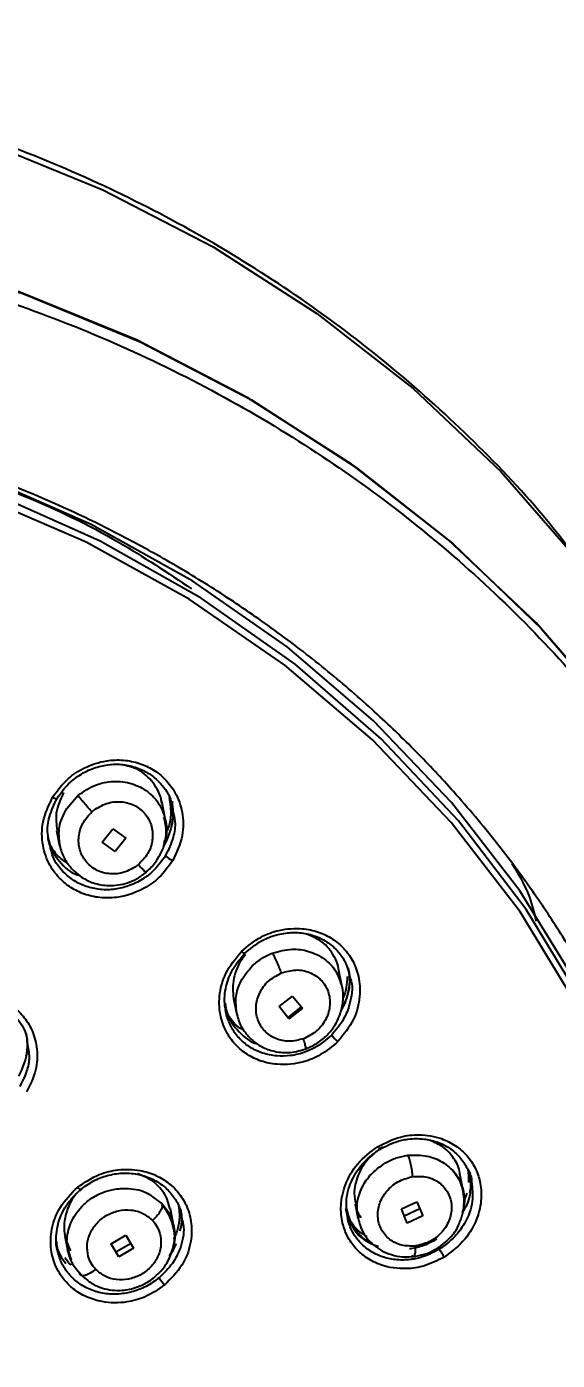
# Model space of a CAD drawing. Header units: millimetres. Extents: x 6110 to 6704, y -2661 to -1821.
# Drawn here: x 6325.82 to 6329.73, y -2176.35 to -2166.53 of the extents above; entities that cross this region are included whole.
import ezdxf

# ---------------------------------------------------------------- set-up
doc = ezdxf.new("R2010")
doc.units = ezdxf.units.MM
doc.header["$LTSCALE"] = 0.1
doc.layers.get('0').update_dxf_attribs({"lineweight": 15})
doc.layers.add('DIM', color=3, linetype='Continuous', lineweight=9)
doc.styles.get("Standard").update_dxf_attribs({"font": 'arial.ttf'})
doc.dimstyles.new('ISO-25', dxfattribs={"dimtxt": 2.5, "dimasz": 2.5, "dimexe": 1.25, "dimexo": 0.625, "dimtad": 1, "dimlfac": 5, "dimtxsty": 'Standard', "dimcen": 2.5, "dimadec": 0, "dimazin": 0, "dimtfac": 1, "dimtmove": 0, "dimatfit": 3, "dimfxl": 0, "dimarcsym": 0})

# ---------------------------------------------------------------- blocks, each defined once
blk = doc.blocks.new('*D49')
at = {"layer": 'Defpoints', "color": 0}
for p in [(6307.9519, -2080.7498), (6411.4918, -2580.4433), (6420.3266, -2580.4433)]:
    blk.add_point(p, dxfattribs=at)
at = {"layer": 'DIM', "color": 0, "lineweight": -2}
for p, q in [((6308.5769, -2080.7498), (6421.5766, -2080.7498)), ((6420.3266, -2084.7498), (6420.3266, -2576.4433)), ((6412.1168, -2580.4433), (6421.5766, -2580.4433))]:
    blk.add_line(p, q, dxfattribs=at)
at = {"layer": 'DIM', "color": 0}
for points in [[(6419.6599, -2084.7498), (6420.9932, -2084.7498), (6420.3266, -2080.7498)], [(6419.6599, -2576.4433), (6420.9932, -2576.4433), (6420.3266, -2580.4433)]]:
    blk.add_solid(points, dxfattribs=at)
at = {"layer": 'DIM', "color": 0, "insert": (6417.0795, -2330.5966), "char_height": 4, "attachment_point": 5, "rotation": 90}
blk.add_mtext('(2280)', dxfattribs=at)

msp = doc.modelspace()

# ---------------------------------------------------------------- linework, layer by layer
at = {"linetype": 'Continuous', "lineweight": 25}
for p, q in [((6326.1195, -2172.2843), (6326.2034, -2172.1876)), ((6326.846, -2172.3716), (6326.8189, -2172.2331)), ((6326.0455, -2172.4467), (6326.0676, -2172.5599)), ((6326.3803, -2172.5315), (6326.4578, -2172.4331)), ((6326.4578, -2172.4331), (6326.5536, -2172.5021)), ((6326.4762, -2172.6002), (6326.3804, -2172.5313)), ((6326.5536, -2172.5021), (6326.476, -2172.6004)), ((6326.8344, -2172.5652), (6326.8586, -2172.5114)), ((6328.1468, -2173.6004), (6328.1203, -2173.4647)), ((6327.6826, -2173.7423), (6327.7822, -2173.6647)), ((6327.7822, -2173.6647), (6327.8541, -2173.7546)), ((6327.3479, -2173.6833), (6327.369, -2173.791)), ((6327.7547, -2173.832), (6327.6828, -2173.7422)), ((6327.8462, -2173.7447), (6327.7468, -2173.8221)), ((6327.8541, -2173.7546), (6327.7545, -2173.8321)), ((6328.6656, -2174.9933), (6328.6589, -2174.9944)), ((6329.0398, -2175.1075), (6329.0136, -2174.9735)), ((6326.8563, -2175.1515), (6326.8427, -2175.1262)), ((6329.0634, -2175.1164), (6329.0428, -2175.1743)), ((6326.7611, -2175.1502), (6326.8229, -2175.1948)), ((6326.8229, -2175.1948), (6326.8678, -2175.2544)), ((6326.8801, -2175.233), (6326.8563, -2175.1515)), ((6326.9079, -2175.3598), (6326.8827, -2175.2307)), ((6328.2416, -2175.1941), (6328.2622, -2175.2998)), ((6328.5827, -2175.2307), (6328.6974, -2175.1787)), ((6328.6261, -2175.3352), (6328.5829, -2175.2306)), ((6328.6037, -2175.281), (6328.7182, -2175.2291)), ((6328.6974, -2175.1787), (6328.7406, -2175.2833)), ((6328.7406, -2175.2833), (6328.6259, -2175.3353)), ((6326.1068, -2175.4319), (6326.1281, -2175.5409)), ((6326.4457, -2175.4873), (6326.5544, -2175.4244)), ((6326.5538, -2175.4238), (6326.6114, -2175.5211)), ((6326.1268, -2175.5335), (6326.1527, -2175.6075)), ((6326.5029, -2175.5839), (6326.4453, -2175.4867)), ((6326.4813, -2175.5475), (6326.5899, -2175.4847)), ((6326.6115, -2175.521), (6326.5029, -2175.5839)), ((6326.1881, -2175.6753), (6326.168, -2175.6452)), ((6326.2129, -2175.7048), (6326.1881, -2175.6753)), ((6326.2109, -2175.6969), (6326.2307, -2175.7219))]:
    msp.add_line(p, q, dxfattribs=at)
at = {"linetype": 'Continuous', "lineweight": 25, "flags": 128}
for points in [[(6317.2173, -2167.7329), (6318.1011, -2167.3836), (6319.0134, -2167.1087), (6319.9466, -2166.9107), (6320.8925, -2166.7911), (6321.8432, -2166.7511), (6322.7904, -2166.7909), (6323.7263, -2166.9102), (6324.6426, -2167.1081), (6325.5317, -2167.3827), (6326.386, -2167.7318), (6327.1981, -2168.1524), (6327.9612, -2168.641), (6328.6686, -2169.1932), (6329.3145, -2169.8045), (6329.8932, -2170.4695)], [(6317.386, -2168.8536), (6318.2792, -2168.4973), (6319.2018, -2168.2169), (6320.1457, -2168.0148), (6321.1028, -2167.8926), (6322.0649, -2167.8515), (6323.0235, -2167.8918), (6323.9705, -2168.0132), (6324.8975, -2168.2146), (6325.7965, -2168.4942), (6326.6599, -2168.8497), (6327.48, -2169.278), (6328.2499, -2169.7753), (6328.9627, -2170.3374), (6329.6125, -2170.9594), (6330.1934, -2171.6359)], [(6331.8528, -2175.2653), (6331.7167, -2174.68), (6331.4483, -2173.8566), (6331.0964, -2173.0621), (6330.6642, -2172.3034), (6330.1552, -2171.5869), (6329.5738, -2170.9188), (6328.925, -2170.3048), (6328.2143, -2169.75), (6327.4477, -2169.2593), (6326.6319, -2168.8367), (6325.7737, -2168.486), (6324.8806, -2168.2101), (6323.96, -2168.0114), (6323.0199, -2167.8915), (6322.0683, -2167.8515)], [(6330.6767, -2175.83), (6330.5322, -2175.2257), (6330.2696, -2174.461), (6329.9248, -2173.7263), (6329.5011, -2173.0287), (6329.0025, -2172.3749), (6328.434, -2171.7712), (6327.801, -2171.2234), (6327.1095, -2170.7368), (6326.3662, -2170.3161), (6325.5783, -2169.9653), (6324.7534, -2169.6878), (6323.8994, -2169.4862), (6323.0245, -2169.3626), (6322.1372, -2169.3181)], [(6329.8862, -2173.7505), (6329.4556, -2173.046), (6328.9482, -2172.3867), (6328.3692, -2171.7792), (6327.7243, -2171.2296), (6327.0199, -2170.7432), (6326.263, -2170.3249), (6325.4611, -2169.979), (6324.6222, -2169.7087), (6323.7546, -2169.5168), (6322.867, -2169.4053), (6321.9682, -2169.3751), (6321.067, -2169.4267), (6320.1725, -2169.5595), (6319.2936, -2169.7722), (6318.4389, -2170.0626), (6317.6171, -2170.4279)], [(6330.6576, -2175.7323), (6330.4996, -2175.081), (6330.2319, -2174.318), (6329.8821, -2173.5854), (6329.4537, -2172.8902), (6328.9508, -2172.2393), (6328.3782, -2171.6389), (6327.7414, -2171.0947), (6327.0465, -2170.612), (6326.3003, -2170.1954), (6325.5099, -2169.849), (6324.683, -2169.576), (6324.0441, -2169.4213)], [(6326.015, -2172.2021), (6326.023, -2172.2062), (6326.0303, -2172.2096), (6326.0367, -2172.2122), (6326.042, -2172.2138), (6326.0459, -2172.2145), (6326.0482, -2172.2141), (6326.049, -2172.2127), (6326.0481, -2172.2104)], [(6327.4051, -2173.3365), (6327.4115, -2173.3424), (6327.4172, -2173.3474), (6327.422, -2173.3515), (6327.4258, -2173.3544), (6327.4284, -2173.356), (6327.4297, -2173.3563), (6327.4297, -2173.3552), (6327.4283, -2173.3528)], [(6328.4109, -2174.771), (6328.4152, -2174.7782), (6328.4188, -2174.7845), (6328.4217, -2174.7896), (6328.4238, -2174.7934), (6328.4249, -2174.7957), (6328.425, -2174.7963), (6328.4242, -2174.7954), (6328.4224, -2174.7928)], [(6326.2002, -2175.0713), (6326.2059, -2175.0777), (6326.2111, -2175.0831), (6326.2155, -2175.0875), (6326.2189, -2175.0905), (6326.2213, -2175.0922), (6326.2226, -2175.0924), (6326.2226, -2175.0911), (6326.2214, -2175.0884)], [(6326.332, -2175.6755), (6326.3118, -2175.6914), (6326.2915, -2175.7046), (6326.272, -2175.7144), (6326.2541, -2175.7205), (6326.2387, -2175.7226), (6326.2263, -2175.7206), (6326.2176, -2175.7146), (6326.2129, -2175.7048)]]:
    msp.add_lwpolyline(points, dxfattribs=at)
at = {"linetype": 'Continuous', "lineweight": 25}
for centre, radius, start, end in [((6326.9754, -2172.5077), 0.1776, 223.82806, 244.68739), ((6328.3929, -2173.6948), 0.4128, 218.43667, 227.65844), ((6327.6891, -2176.2936), 1.4004, 30.35537, 33.12465), ((6327.1163, -2175.5387), 0.3741, 212.19815, 222.46315)]:
    msp.add_arc(centre, radius, start, end, dxfattribs=at)
for points, knots in [([(6329.9967, -2170.6065), (6329.876, -2170.4461), (6329.5974, -2170.0756), (6329.0896, -2169.5461), (6328.4955, -2169.011), (6327.852, -2168.5263), (6327.1668, -2168.0935), (6326.4445, -2167.7159), (6325.691, -2167.3959), (6324.9129, -2167.1354), (6324.1182, -2166.9358), (6323.3179, -2166.7979), (6322.5318, -2166.7211), (6321.8068, -2166.7009), (6321.1759, -2166.7218), (6320.5884, -2166.7712), (6320.0912, -2166.8371), (6319.768, -2166.897), (6319.6511, -2166.9187)], [0, 0, 0, 0, 0.054467, 0.125734, 0.196971, 0.268154, 0.339251, 0.410223, 0.481005, 0.551495, 0.621512, 0.690697, 0.758228, 0.821669, 0.873892, 0.917323, 0.970111, 1, 1, 1, 1]), ([(6322.0888, -2167.9566), (6322.5399, -2167.9721), (6323.4501, -2168.0035), (6324.8965, -2168.2792), (6326.4055, -2168.7808), (6327.8861, -2169.5637), (6329.2039, -2170.5755), (6330.2972, -2171.7696), (6331.1552, -2173.1344), (6331.738, -2174.606), (6332.0396, -2176.1695), (6332.046, -2177.7528), (6331.7572, -2179.3387), (6331.1866, -2180.8551), (6330.3399, -2182.2852), (6329.2566, -2183.5636), (6327.9474, -2184.6755), (6326.4733, -2185.5721), (6324.8497, -2186.2386), (6323.1116, -2186.6783), (6321.9071, -2186.7351), (6321.293, -2186.764)], [0, 0, 0, 0, 0.041773, 0.084286, 0.13721, 0.19167, 0.244595, 0.299054, 0.351979, 0.406439, 0.459364, 0.513823, 0.566748, 0.621208, 0.674132, 0.728592, 0.781517, 0.835976, 0.888901, 0.94336, 1, 1, 1, 1]), ([(6323.5104, -2169.3665), (6324.0305, -2169.4703), (6325.0707, -2169.6779), (6326.2598, -2170.1468), (6326.8618, -2170.5494), (6327.0388, -2170.6679)], [0, 0, 0, 0, 0.41378, 0.827561, 1, 1, 1, 1]), ([(6330.8506, -2176.1218), (6330.8498, -2176.1169), (6330.8437, -2176.0772), (6330.8221, -2175.9435), (6330.7898, -2175.772), (6330.7495, -2175.5871), (6330.7149, -2175.441), (6330.6725, -2175.2779), (6330.6213, -2175.0981), (6330.5599, -2174.9022), (6330.4944, -2174.712), (6330.4048, -2174.4732), (6330.2656, -2174.139), (6330.0517, -2173.7011), (6329.8013, -2173.2694), (6329.5436, -2172.8813), (6329.2772, -2172.5233), (6328.9903, -2172.1814), (6328.6894, -2171.8606), (6328.3821, -2171.5645), (6328.0419, -2171.27), (6327.6789, -2170.989), (6327.3057, -2170.7307), (6326.9327, -2170.4996), (6326.4823, -2170.2499), (6325.9905, -2170.0154), (6325.502, -2169.8206), (6325.0322, -2169.6596), (6324.5794, -2169.527), (6324.2357, -2169.4536), (6324.0887, -2169.4223)], [0, 0, 0, 0, 0.001503, 0.012329, 0.041497, 0.054963, 0.070301, 0.087509, 0.106589, 0.127541, 0.150364, 0.168126, 0.205515, 0.260848, 0.316464, 0.35682, 0.401597, 0.450794, 0.490525, 0.532749, 0.577464, 0.623427, 0.667559, 0.710077, 0.75098, 0.816516, 0.866567, 0.901127, 0.957715, 1, 1, 1, 1]), ([(6326.015, -2172.2021), (6326.0506, -2172.1538), (6326.1145, -2172.067), (6326.2559, -2171.9756), (6326.3973, -2171.9298), (6326.5371, -2171.9242), (6326.6542, -2171.948), (6326.7588, -2171.9961), (6326.8505, -2172.0692), (6326.9284, -2172.1735), (6326.9778, -2172.3157), (6326.9814, -2172.4928), (6326.9278, -2172.6076), (6326.8994, -2172.6683)], [0, 0, 0, 0, 0.108631, 0.194826, 0.299315, 0.374762, 0.450157, 0.520778, 0.591354, 0.673529, 0.769049, 0.877865, 1, 1, 1, 1]), ([(6326.0481, -2172.2104), (6326.0784, -2172.168), (6326.1176, -2172.113), (6326.1767, -2172.0651), (6326.2281, -2172.0283), (6326.3022, -2171.9897), (6326.4104, -2171.9604), (6326.519, -2171.9558), (6326.6249, -2171.9766), (6326.7195, -2172.02), (6326.8122, -2172.0949), (6326.884, -2172.1904), (6326.8958, -2172.2726), (6326.9, -2172.3022)], [0, 0, 0, 0, 0.1358875, 0.1762091, 0.197947, 0.3011722, 0.3922674, 0.4914423, 0.5879344, 0.6818941, 0.7734845, 0.9183103, 1, 1, 1, 1]), ([(6326.819, -2172.2424), (6326.8176, -2172.2332), (6326.8125, -2172.1982), (6326.7878, -2172.1422), (6326.7458, -2172.0787), (6326.691, -2172.0274), (6326.6141, -2171.9782), (6326.5477, -2171.9675), (6326.5064, -2171.9608)], [0, 0, 0, 0, 0.061026, 0.233142, 0.402102, 0.568138, 0.731498, 1, 1, 1, 1]), ([(6326.2034, -2172.1876), (6326.2465, -2172.1581), (6326.325, -2172.1044), (6326.4672, -2172.0782), (6326.6015, -2172.0947), (6326.7214, -2172.1568), (6326.8108, -2172.2554), (6326.852, -2172.375), (6326.8597, -2172.4755), (6326.8385, -2172.5249), (6326.8333, -2172.5369)], [0, 0, 0, 0, 0.153748, 0.280042, 0.421655, 0.557669, 0.693171, 0.835444, 0.959723, 1, 1, 1, 1]), ([(6326.8994, -2172.6683), (6326.8685, -2172.7113), (6326.8112, -2172.791), (6326.6746, -2172.8882), (6326.5266, -2172.9403), (6326.3789, -2172.946), (6326.2628, -2172.9233), (6326.1607, -2172.8769), (6326.0673, -2172.8049), (6325.9867, -2172.6997), (6325.9359, -2172.5538), (6325.9334, -2172.3759), (6325.9869, -2172.2619), (6326.015, -2172.2021)], [0, 0, 0, 0, 0.0959958, 0.1779129, 0.2988942, 0.3746658, 0.4477291, 0.5180754, 0.5856965, 0.6724169, 0.7703981, 0.8795889, 1, 1, 1, 1]), ([(6326.0967, -2172.1676), (6326.0729, -2172.2177), (6326.0299, -2172.3083), (6326.0437, -2172.4036), (6326.0498, -2172.4463)], [0, 0, 0, 0, 0.552242, 1, 1, 1, 1]), ([(6326.305, -2172.3092), (6326.2953, -2172.2985), (6326.2747, -2172.276), (6326.2486, -2172.2455), (6326.2302, -2172.2232), (6326.2144, -2172.2033), (6326.2077, -2172.1938), (6326.2034, -2172.1876)], [0, 0, 0, 0, 0.232894, 0.488996, 0.621166, 0.75219, 1, 1, 1, 1]), ([(6326.8744, -2172.2035), (6326.8809, -2172.2476), (6326.8921, -2172.3237), (6326.8748, -2172.4123), (6326.8558, -2172.4514), (6326.8513, -2172.4606)], [0, 0, 0, 0, 0.514519, 0.886429, 1, 1, 1, 1]), ([(6325.995, -2172.5388), (6325.9886, -2172.5163), (6325.9709, -2172.4541), (6325.9878, -2172.3374), (6326.0271, -2172.2547), (6326.0481, -2172.2104)], [0, 0, 0, 0, 0.210044, 0.577501, 1, 1, 1, 1]), ([(6326.0649, -2172.5219), (6326.0628, -2172.4871), (6326.0578, -2172.4049), (6326.0969, -2172.3284), (6326.1195, -2172.2843)], [0, 0, 0, 0, 0.423611, 1, 1, 1, 1]), ([(6326.305, -2172.3092), (6326.309, -2172.3058), (6326.3168, -2172.2991), (6326.3252, -2172.2929), (6326.3294, -2172.2898)], [0, 0, 0, 0, 0.500199, 1, 1, 1, 1]), ([(6326.3294, -2172.2898), (6326.3607, -2172.2721), (6326.4229, -2172.2368), (6326.5302, -2172.2301), (6326.6285, -2172.2601), (6326.7056, -2172.3251), (6326.7505, -2172.4154), (6326.7558, -2172.5178), (6326.7227, -2172.6199), (6326.6725, -2172.6714), (6326.6474, -2172.6972)], [0, 0, 0, 0, 0.126117, 0.250838, 0.374368, 0.497567, 0.621469, 0.746731, 0.873258, 1, 1, 1, 1]), ([(6326.8946, -2172.2311), (6326.8998, -2172.2855), (6326.9101, -2172.3955), (6326.862, -2172.5016), (6326.8377, -2172.5552)], [0, 0, 0, 0, 0.49497, 1, 1, 1, 1]), ([(6326.9, -2172.3022), (6326.907, -2172.3283), (6326.9237, -2172.3911), (6326.9062, -2172.5072), (6326.8683, -2172.5867), (6326.8472, -2172.6307)], [0, 0, 0, 0, 0.241313, 0.579506, 1, 1, 1, 1]), ([(6326.893, -2172.4053), (6326.895, -2172.3973), (6326.9049, -2172.357), (6326.906, -2172.2972), (6326.896, -2172.2485), (6326.8925, -2172.2315)], [0, 0, 0, 0, 0.140249, 0.698951, 1, 1, 1, 1]), ([(6326.6227, -2172.7156), (6326.5919, -2172.7321), (6326.5307, -2172.7648), (6326.4262, -2172.7699), (6326.3303, -2172.74), (6326.2545, -2172.6763), (6326.21, -2172.5886), (6326.2029, -2172.4891), (6326.2325, -2172.3881), (6326.2807, -2172.3357), (6326.305, -2172.3092)], [0, 0, 0, 0, 0.12521, 0.248745, 0.372534, 0.496594, 0.620179, 0.744042, 0.870525, 1, 1, 1, 1]), ([(6326.7943, -2172.6431), (6326.8, -2172.6345), (6326.8217, -2172.6024), (6326.8413, -2172.5396), (6326.858, -2172.4479), (6326.8435, -2172.3848), (6326.835, -2172.3477)], [0, 0, 0, 0, 0.099663, 0.373604, 0.632084, 1, 1, 1, 1]), ([(6325.9797, -2172.4801), (6325.98, -2172.4888), (6325.9822, -2172.5539), (6326.0499, -2172.6592), (6326.1361, -2172.7549), (6326.2035, -2172.7745), (6326.2157, -2172.7781)], [0, 0, 0, 0, 0.063996, 0.480805, 0.90631, 1, 1, 1, 1]), ([(6326.0598, -2172.4951), (6326.0639, -2172.5288), (6326.0717, -2172.5936), (6326.1147, -2172.6777), (6326.169, -2172.7436), (6326.2345, -2172.7968), (6326.3204, -2172.8385), (6326.4356, -2172.8588), (6326.5478, -2172.8414), (6326.6415, -2172.8011), (6326.685, -2172.7677), (6326.7077, -2172.7504)], [0, 0, 0, 0, 0.115079, 0.221646, 0.319237, 0.410515, 0.520252, 0.654514, 0.813121, 0.902762, 1, 1, 1, 1]), ([(6326.8472, -2172.6307), (6326.8166, -2172.6736), (6326.7769, -2172.7292), (6326.7169, -2172.7774), (6326.6656, -2172.8138), (6326.5923, -2172.8517), (6326.4857, -2172.8805), (6326.3789, -2172.8854), (6326.2747, -2172.8657), (6326.1813, -2172.8243), (6326.0885, -2172.752), (6326.0141, -2172.6561), (6326.0003, -2172.5715), (6325.995, -2172.5388)], [0, 0, 0, 0, 0.137302, 0.178133, 0.200244, 0.301801, 0.39172, 0.489165, 0.583952, 0.676223, 0.766132, 0.909716, 1, 1, 1, 1]), ([(6326.1286, -2172.6899), (6326.0994, -2172.6705), (6326.0447, -2172.6341), (6326.0127, -2172.5777), (6325.9978, -2172.5515)], [0, 0, 0, 0, 0.5343633, 1, 1, 1, 1]), ([(6326.6958, -2172.7593), (6326.7198, -2172.7384), (6326.7588, -2172.7045), (6326.7844, -2172.6602), (6326.7943, -2172.6431)], [0, 0, 0, 0, 0.61522, 1, 1, 1, 1]), ([(6329.5765, -2173.1142), (6329.5601, -2173.0457), (6329.5246, -2172.8963), (6329.4425, -2172.7643), (6329.3982, -2172.6929)], [0, 0, 0, 0, 0.459383, 1, 1, 1, 1]), ([(6326.6474, -2172.6972), (6326.6434, -2172.7004), (6326.6354, -2172.7069), (6326.6269, -2172.7127), (6326.6227, -2172.7156)], [0, 0, 0, 0, 0.501251, 1, 1, 1, 1]), ([(6326.6993, -2172.7466), (6326.7016, -2172.7507), (6326.7051, -2172.7569), (6326.7013, -2172.7549), (6326.6952, -2172.7495), (6326.6859, -2172.7401), (6326.6709, -2172.7241), (6326.6566, -2172.7078), (6326.6474, -2172.6972)], [0, 0, 0, 0, 0.24417, 0.374721, 0.507135, 0.638499, 0.766036, 1, 1, 1, 1]), ([(6327.4051, -2173.3365), (6327.4517, -2173.2977), (6327.5351, -2173.2282), (6327.693, -2173.1727), (6327.8393, -2173.1613), (6327.9725, -2173.1895), (6328.0766, -2173.2403), (6328.1619, -2173.3116), (6328.2289, -2173.4045), (6328.2745, -2173.5246), (6328.2831, -2173.6748), (6328.2391, -2173.8483), (6328.1578, -2173.9475), (6328.1149, -2174)], [0, 0, 0, 0, 0.1086335, 0.1948311, 0.2993225, 0.3759343, 0.4501422, 0.5207652, 0.5913431, 0.6735203, 0.7690425, 0.8778622, 1, 1, 1, 1]), ([(6327.4283, -2173.3528), (6327.4681, -2173.3187), (6327.5197, -2173.2743), (6327.5881, -2173.2417), (6327.6462, -2173.2179), (6327.7263, -2173.1978), (6327.8361, -2173.1949), (6327.9396, -2173.2161), (6328.0341, -2173.2614), (6328.1107, -2173.3262), (6328.1766, -2173.4127), (6328.1942, -2173.4863), (6328.2042, -2173.5278)], [0, 0, 0, 0, 0.152382, 0.197598, 0.221974, 0.337729, 0.439881, 0.551094, 0.659298, 0.764663, 0.867371, 1, 1, 1, 1]), ([(6328.1206, -2173.4689), (6328.1204, -2173.467), (6328.1178, -2173.4398), (6328.0981, -2173.3913), (6328.0617, -2173.328), (6327.997, -2173.2575), (6327.931, -2173.2288), (6327.8877, -2173.21)], [0, 0, 0, 0, 0.015763, 0.220667, 0.422033, 0.62016, 1, 1, 1, 1]), ([(6328.1149, -2174), (6328.0742, -2174.0346), (6327.9988, -2174.0987), (6327.844, -2174.1611), (6327.6904, -2174.1769), (6327.5496, -2174.1475), (6327.4461, -2174.098), (6327.3622, -2174.0286), (6327.2933, -2173.9364), (6327.2454, -2173.8147), (6327.2365, -2173.6605), (6327.2817, -2173.4866), (6327.3627, -2173.3881), (6327.4051, -2173.3365)], [0, 0, 0, 0, 0.095996, 0.177913, 0.298894, 0.374666, 0.447729, 0.518075, 0.585697, 0.672417, 0.770398, 0.879589, 1, 1, 1, 1]), ([(6327.3016, -2173.825), (6327.2944, -2173.7962), (6327.2755, -2173.7211), (6327.2864, -2173.5966), (6327.3362, -2173.4617), (6327.397, -2173.3898), (6327.4283, -2173.3528)], [0, 0, 0, 0, 0.179889, 0.468751, 0.72656, 1, 1, 1, 1]), ([(6327.4344, -2173.3616), (6327.4253, -2173.3724), (6327.4, -2173.402), (6327.3595, -2173.4837), (6327.3347, -2173.5847), (6327.3448, -2173.6587), (6327.3481, -2173.6832)], [0, 0, 0, 0, 0.119615, 0.329137, 0.778064, 1, 1, 1, 1]), ([(6327.4874, -2173.4409), (6327.5095, -2173.4218), (6327.5538, -2173.3838), (6327.6075, -2173.3601), (6327.6344, -2173.3483)], [0, 0, 0, 0, 0.4999962, 1, 1, 1, 1]), ([(6327.6344, -2173.3483), (6327.6821, -2173.3353), (6327.7708, -2173.3112), (6327.9058, -2173.3307), (6328.0188, -2173.3868), (6328.1045, -2173.4739), (6328.1287, -2173.5467), (6328.1399, -2173.5805)], [0, 0, 0, 0, 0.223673, 0.415473, 0.623051, 0.824704, 1, 1, 1, 1]), ([(6327.6993, -2173.4947), (6327.6943, -2173.4815), (6327.6838, -2173.4536), (6327.6652, -2173.4095), (6327.6471, -2173.3705), (6327.6386, -2173.3555), (6327.6344, -2173.3483)], [0, 0, 0, 0, 0.23287, 0.488868, 0.751054, 1, 1, 1, 1]), ([(6327.369, -2173.775), (6327.3657, -2173.7397), (6327.3588, -2173.6662), (6327.3978, -2173.5458), (6327.4558, -2173.4778), (6327.4874, -2173.4409)], [0, 0, 0, 0, 0.297436, 0.617831, 1, 1, 1, 1]), ([(6327.6993, -2173.4947), (6327.7346, -2173.4847), (6327.8047, -2173.4646), (6327.9104, -2173.4857), (6327.9957, -2173.5421), (6328.0493, -2173.6283), (6328.0628, -2173.731), (6328.0335, -2173.8341), (6327.9668, -2173.9249), (6327.9012, -2173.9594), (6327.8684, -2173.9766)], [0, 0, 0, 0, 0.126075, 0.250713, 0.374166, 0.497369, 0.621398, 0.746857, 0.873516, 1, 1, 1, 1]), ([(6328.1378, -2173.775), (6328.1476, -2173.7574), (6328.1738, -2173.7105), (6328.1962, -2173.6295), (6328.2065, -2173.5391), (6328.1977, -2173.4832), (6328.1935, -2173.4565)], [0, 0, 0, 0, 0.177664, 0.474512, 0.749065, 1, 1, 1, 1]), ([(6328.196, -2173.4784), (6328.1991, -2173.5069), (6328.2059, -2173.5716), (6328.1868, -2173.6692), (6328.1548, -2173.7317), (6328.1406, -2173.7595)], [0, 0, 0, 0, 0.304537, 0.690332, 1, 1, 1, 1]), ([(6327.8621, -2173.9791), (6327.8273, -2173.988), (6327.7582, -2174.0058), (6327.655, -2173.9832), (6327.5717, -2173.9265), (6327.5197, -2173.8409), (6327.5068, -2173.7398), (6327.5351, -2173.6383), (6327.6006, -2173.5474), (6327.6662, -2173.5124), (6327.6993, -2173.4947)], [0, 0, 0, 0, 0.125218, 0.248566, 0.372043, 0.495668, 0.618933, 0.743085, 0.870615, 1, 1, 1, 1]), ([(6328.2042, -2173.5278), (6328.2073, -2173.5367), (6328.2289, -2173.598), (6328.2102, -2173.7079), (6328.16, -2173.8448), (6328.1018, -2173.9134), (6328.0696, -2173.9515)], [0, 0, 0, 0, 0.063839, 0.438755, 0.688936, 1, 1, 1, 1]), ([(6328.184, -2173.5216), (6328.1811, -2173.5749), (6328.1781, -2173.6296), (6328.1528, -2173.6785), (6328.1521, -2173.6798)], [0, 0, 0, 0, 0.973581, 1, 1, 1, 1]), ([(6324.9398, -2173.9043), (6324.9779, -2173.8546), (6325.0467, -2173.765), (6325.2028, -2173.6735), (6325.3591, -2173.634), (6325.5086, -2173.6417), (6325.6284, -2173.6782), (6325.7304, -2173.7397), (6325.8125, -2173.8225), (6325.8742, -2173.9284), (6325.9071, -2174.0602), (6325.9004, -2174.2173), (6325.8505, -2174.3178), (6325.8243, -2174.3707)], [0, 0, 0, 0, 0.114194, 0.206044, 0.321934, 0.402298, 0.48017, 0.55553, 0.628356, 0.704956, 0.792444, 0.890793, 1, 1, 1, 1]), ([(6324.9741, -2173.9107), (6324.9743, -2173.9104), (6324.9758, -2173.9079), (6324.9815, -2173.899), (6325.0034, -2173.8663), (6325.0534, -2173.8074), (6325.1429, -2173.7374), (6325.2542, -2173.6875), (6325.3719, -2173.6652), (6325.4862, -2173.6703), (6325.5939, -2173.7025), (6325.6873, -2173.7577), (6325.769, -2173.8422), (6325.823, -2173.9288), (6325.8283, -2173.9929), (6325.8296, -2174.0086)], [0, 0, 0, 0, 0.000814, 0.007893, 0.028147, 0.105642, 0.211392, 0.323301, 0.421786, 0.525097, 0.626112, 0.724925, 0.821641, 0.956048, 1, 1, 1, 1]), ([(6327.8729, -2174.0553), (6327.9024, -2174.0427), (6327.9618, -2174.0174), (6328.0379, -2173.9548), (6328.0986, -2173.8775), (6328.1398, -2173.7877), (6328.1558, -2173.6921), (6328.1554, -2173.6204), (6328.1423, -2173.5854), (6328.1404, -2173.5804)], [0, 0, 0, 0, 0.159364, 0.320663, 0.482665, 0.64535, 0.808662, 0.972511, 1, 1, 1, 1]), ([(6327.2864, -2173.7163), (6327.2893, -2173.742), (6327.2985, -2173.8233), (6327.3844, -2173.9291), (6327.4697, -2174.0062), (6327.5244, -2174.0156), (6327.5244, -2174.0156)], [0, 0, 0, 0, 0.1876655, 0.5948253, 0.9997428, 1, 1, 1, 1]), ([(6327.4225, -2173.9166), (6327.4093, -2173.9098), (6327.3468, -2173.8776), (6327.3146, -2173.814), (6327.2891, -2173.7638)], [0, 0, 0, 0, 0.2103525, 1, 1, 1, 1]), ([(6327.3639, -2173.7587), (6327.3712, -2173.7942), (6327.3832, -2173.8533), (6327.4266, -2173.928), (6327.4798, -2173.989), (6327.555, -2174.0418), (6327.6516, -2174.0767), (6327.7675, -2174.0865), (6327.8454, -2174.0631), (6327.8863, -2174.0508)], [0, 0, 0, 0, 0.153409, 0.255403, 0.373706, 0.507532, 0.656094, 0.81957, 1, 1, 1, 1]), ([(6328.0696, -2173.9515), (6328.0293, -2173.986), (6327.9771, -2174.0307), (6327.9078, -2174.0635), (6327.8498, -2174.0869), (6327.7706, -2174.1065), (6327.6626, -2174.1093), (6327.5607, -2174.0888), (6327.4675, -2174.045), (6327.3912, -2173.9825), (6327.3341, -2173.9083), (6327.312, -2173.8518), (6327.3016, -2173.825)], [0, 0, 0, 0, 0.162151, 0.210372, 0.236484, 0.356419, 0.462612, 0.577693, 0.689634, 0.798604, 0.904784, 1, 1, 1, 1]), ([(6325.8223, -2173.94), (6325.8273, -2173.9927), (6325.8372, -2174.0992), (6325.7894, -2174.2019), (6325.7653, -2174.2537)], [0, 0, 0, 0, 0.4950058, 1, 1, 1, 1]), ([(6325.8206, -2174.1077), (6325.8224, -2174.1007), (6325.8322, -2174.0623), (6325.8334, -2174.0047), (6325.8236, -2173.9572), (6325.8201, -2173.9404)], [0, 0, 0, 0, 0.126583, 0.692296, 1, 1, 1, 1]), ([(6325.8296, -2174.0086), (6325.8363, -2174.0442), (6325.8493, -2174.1129), (6325.8275, -2174.2253), (6325.7924, -2174.2938), (6325.7733, -2174.3312)], [0, 0, 0, 0, 0.3278855, 0.6332871, 1, 1, 1, 1]), ([(6327.8684, -2173.9766), (6327.8674, -2173.977), (6327.8653, -2173.9779), (6327.8631, -2173.9787), (6327.8621, -2173.9791)], [0, 0, 0, 0, 0.5002718, 1, 1, 1, 1]), ([(6327.8794, -2174.053), (6327.8795, -2174.0529), (6327.8803, -2174.0521), (6327.8798, -2174.0457), (6327.8777, -2174.0337), (6327.8727, -2174.013), (6327.8663, -2173.9924), (6327.8621, -2173.9791)], [0, 0, 0, 0, 0.032586, 0.237285, 0.440561, 0.637996, 1, 1, 1, 1]), ([(6328.4109, -2174.771), (6328.4652, -2174.7442), (6328.5624, -2174.6962), (6328.7258, -2174.6794), (6328.8663, -2174.703), (6328.9838, -2174.7621), (6329.0678, -2174.8362), (6329.1285, -2174.9259), (6329.1662, -2175.0323), (6329.1764, -2175.1602), (6329.1437, -2175.3087), (6329.0553, -2175.4674), (6328.9521, -2175.5449), (6328.8974, -2175.5859)], [0, 0, 0, 0, 0.108634, 0.194831, 0.299323, 0.375934, 0.450142, 0.520765, 0.591343, 0.67352, 0.769042, 0.877862, 1, 1, 1, 1]), ([(6328.4224, -2174.7928), (6328.4689, -2174.7689), (6328.5293, -2174.738), (6328.6022, -2174.7223), (6328.6631, -2174.7129), (6328.7436, -2174.7123), (6328.8473, -2174.7355), (6328.9385, -2174.7807), (6329.0156, -2174.8471), (6329.0674, -2174.9289), (6329.0983, -2174.9919), (6329.0989, -2175.0282), (6329.099, -2175.0317)], [0, 0, 0, 0, 0.173429, 0.224891, 0.252634, 0.384378, 0.50064, 0.627214, 0.750364, 0.870282, 0.987176, 1, 1, 1, 1]), ([(6329.0128, -2174.9748), (6329.0127, -2174.9726), (6329.0112, -2174.9314), (6328.9721, -2174.8593), (6328.8986, -2174.7726), (6328.8277, -2174.742), (6328.7933, -2174.7272)], [0, 0, 0, 0, 0.0189237, 0.3482916, 0.6839014, 1, 1, 1, 1]), ([(6328.8974, -2175.5859), (6328.8499, -2175.61), (6328.7617, -2175.6546), (6328.5993, -2175.6789), (6328.4507, -2175.6579), (6328.3264, -2175.5959), (6328.2427, -2175.5231), (6328.1827, -2175.4356), (6328.143, -2175.3293), (6328.1311, -2175.1994), (6328.1646, -2175.0469), (6328.2543, -2174.888), (6328.357, -2174.8112), (6328.4109, -2174.771)], [0, 0, 0, 0, 0.0959958, 0.1779129, 0.2988942, 0.3746658, 0.4477291, 0.5180754, 0.5856965, 0.6724169, 0.7703981, 0.8795889, 1, 1, 1, 1]), ([(6328.1873, -2175.3077), (6328.1806, -2175.2517), (6328.168, -2175.1466), (6328.2221, -2174.9994), (6328.3057, -2174.878), (6328.3822, -2174.8221), (6328.4224, -2174.7928)], [0, 0, 0, 0, 0.2909393, 0.5466702, 0.7622849, 1, 1, 1, 1]), ([(6328.4428, -2174.7751), (6328.4004, -2174.8075), (6328.3242, -2174.8657), (6328.2559, -2174.9898), (6328.2271, -2175.1014), (6328.2416, -2175.1686), (6328.2469, -2175.1932)], [0, 0, 0, 0, 0.311357, 0.55918, 0.838709, 1, 1, 1, 1]), ([(6328.4656, -2174.8918), (6328.4917, -2174.8784), (6328.5441, -2174.8518), (6328.6014, -2174.8414), (6328.63, -2174.8362)], [0, 0, 0, 0, 0.499996, 1, 1, 1, 1]), ([(6328.63, -2174.8362), (6328.6787, -2174.8349), (6328.7692, -2174.8323), (6328.891, -2174.8833), (6328.9837, -2174.9647), (6329.0379, -2175.0742), (6329.0545, -2175.1776), (6329.0357, -2175.238), (6329.0293, -2175.2585)], [0, 0, 0, 0, 0.198456, 0.368636, 0.552811, 0.731734, 0.908687, 1, 1, 1, 1]), ([(6328.6656, -2174.9933), (6328.6644, -2174.9792), (6328.6617, -2174.9496), (6328.653, -2174.9024), (6328.6418, -2174.8605), (6328.6339, -2174.8442), (6328.63, -2174.8362)], [0, 0, 0, 0, 0.232868, 0.488866, 0.751052, 1, 1, 1, 1]), ([(6326.2002, -2175.0713), (6326.2513, -2175.0368), (6326.3424, -2174.9751), (6326.5044, -2174.9368), (6326.6491, -2174.9402), (6326.7771, -2174.9803), (6326.8757, -2175.0408), (6326.9531, -2175.1196), (6327.011, -2175.219), (6327.0441, -2175.344), (6327.0359, -2175.494), (6326.9745, -2175.6575), (6326.8864, -2175.7453), (6326.8403, -2175.7912)], [0, 0, 0, 0, 0.1109859, 0.1978846, 0.2987776, 0.3763326, 0.4512201, 0.5221221, 0.5929905, 0.6785686, 0.7749381, 0.882072, 1, 1, 1, 1]), ([(6328.2658, -2175.298), (6328.2609, -2175.2684), (6328.249, -2175.1974), (6328.2814, -2175.0871), (6328.3509, -2174.9732), (6328.4247, -2174.9208), (6328.4656, -2174.8918)], [0, 0, 0, 0, 0.194911, 0.466014, 0.704303, 1, 1, 1, 1]), ([(6329.0069, -2175.3407), (6329.0178, -2175.3137), (6329.0384, -2175.2627), (6329.0463, -2175.182), (6329.0395, -2175.1004), (6329.0132, -2175.0157), (6328.9766, -2174.9669), (6328.9577, -2174.9418)], [0, 0, 0, 0, 0.204939, 0.3883401, 0.5788076, 0.7827919, 1, 1, 1, 1]), ([(6329.0704, -2174.9413), (6329.075, -2174.9701), (6329.0802, -2175.0021), (6329.0752, -2175.0346), (6329.0747, -2175.0378)], [0, 0, 0, 0, 0.900828, 1, 1, 1, 1]), ([(6326.2214, -2175.0884), (6326.2519, -2175.0663), (6326.3127, -2175.0221), (6326.4183, -2174.9821), (6326.5279, -2174.9642), (6326.638, -2174.9713), (6326.7413, -2175.0031), (6326.8312, -2175.0572), (6326.9002, -2175.1289), (6326.9513, -2175.2086), (6326.9604, -2175.2691), (6326.9646, -2175.2973)], [0, 0, 0, 0, 0.114815, 0.229638, 0.342371, 0.457161, 0.574298, 0.688067, 0.798559, 0.905875, 1, 1, 1, 1]), ([(6326.8427, -2175.1262), (6326.8175, -2175.092), (6326.766, -2175.0218), (6326.6823, -2174.9888), (6326.6395, -2174.9719)], [0, 0, 0, 0, 0.488629, 1, 1, 1, 1]), ([(6328.6869, -2175.5041), (6328.652, -2175.5046), (6328.5828, -2175.5056), (6328.4925, -2175.4599), (6328.4294, -2175.3861), (6328.4029, -2175.2914), (6328.4168, -2175.1906), (6328.469, -2175.0984), (6328.5532, -2175.0246), (6328.6235, -2175.0045), (6328.6589, -2174.9944)], [0, 0, 0, 0, 0.125261, 0.248647, 0.372148, 0.495812, 0.619113, 0.743206, 0.870567, 1, 1, 1, 1]), ([(6328.6656, -2174.9933), (6328.7015, -2174.9918), (6328.7729, -2174.9889), (6328.8665, -2175.0345), (6328.9314, -2175.1096), (6328.9583, -2175.2064), (6328.943, -2175.3097), (6328.8874, -2175.4033), (6328.8001, -2175.476), (6328.729, -2175.4941), (6328.6935, -2175.5032)], [0, 0, 0, 0, 0.126075, 0.250713, 0.374166, 0.497369, 0.621398, 0.746857, 0.873516, 1, 1, 1, 1]), ([(6329.099, -2175.0317), (6329.1041, -2175.0796), (6329.1151, -2175.1828), (6329.0612, -2175.3242), (6328.975, -2175.4458), (6328.9022, -2175.4989), (6328.8618, -2175.5283)], [0, 0, 0, 0, 0.257133, 0.554638, 0.753163, 1, 1, 1, 1]), ([(6329.0871, -2174.9609), (6329.0905, -2175.0052), (6329.0975, -2175.0944), (6329.0726, -2175.1965), (6329.0403, -2175.2425), (6329.0365, -2175.2479)], [0, 0, 0, 0, 0.46642, 0.937576, 1, 1, 1, 1]), ([(6329.0865, -2175.111), (6329.0894, -2175.0956), (6329.0979, -2175.0499), (6329.0966, -2174.9986), (6329.0872, -2174.9659), (6329.0859, -2174.9616)], [0, 0, 0, 0, 0.3064208, 0.9081784, 1, 1, 1, 1]), ([(6326.8403, -2175.7912), (6326.7937, -2175.8233), (6326.7086, -2175.8818), (6326.5474, -2175.9254), (6326.3967, -2175.9242), (6326.2636, -2175.8822), (6326.1664, -2175.823), (6326.0916, -2175.7475), (6326.0329, -2175.6511), (6325.997, -2175.5274), (6326.0029, -2175.3741), (6326.0642, -2175.2072), (6326.1535, -2175.118), (6326.2002, -2175.0713)], [0, 0, 0, 0, 0.102023, 0.186083, 0.299703, 0.37664, 0.449874, 0.519398, 0.585207, 0.673032, 0.771459, 0.880443, 1, 1, 1, 1]), ([(6326.0513, -2175.539), (6326.0513, -2175.5388), (6326.0417, -2175.5103), (6326.0394, -2175.4332), (6326.0575, -2175.3145), (6326.1195, -2175.1874), (6326.1869, -2175.1219), (6326.2214, -2175.0884)], [0, 0, 0, 0, 0.001133, 0.1875514, 0.463666, 0.7250035, 1, 1, 1, 1]), ([(6326.2302, -2175.0826), (6326.2196, -2175.0913), (6326.1755, -2175.1276), (6326.1288, -2175.2119), (6326.0971, -2175.3246), (6326.1002, -2175.4378), (6326.1316, -2175.5048), (6326.147, -2175.5378)], [0, 0, 0, 0, 0.077905, 0.325197, 0.541658, 0.77462, 1, 1, 1, 1]), ([(6326.168, -2175.6452), (6326.1502, -2175.6053), (6326.1137, -2175.5236), (6326.1245, -2175.3895), (6326.1712, -2175.2846), (6326.2314, -2175.2094), (6326.2984, -2175.1527), (6326.3779, -2175.1103), (6326.4728, -2175.0824), (6326.5876, -2175.0764), (6326.6956, -2175.0979), (6326.7469, -2175.1388), (6326.7611, -2175.1502)], [0, 0, 0, 0, 0.130555, 0.267466, 0.385667, 0.457277, 0.537092, 0.627698, 0.70295, 0.807013, 0.946254, 1, 1, 1, 1]), ([(6326.2777, -2175.58), (6326.2729, -2175.5515), (6326.2635, -2175.4954), (6326.2879, -2175.4098), (6326.3369, -2175.3348), (6326.409, -2175.2759), (6326.4978, -2175.2404), (6326.5926, -2175.2347), (6326.6834, -2175.2582), (6326.7284, -2175.2963), (6326.7508, -2175.3153)], [0, 0, 0, 0, 0.125392, 0.247118, 0.36741, 0.489931, 0.617011, 0.745334, 0.872976, 1, 1, 1, 1]), ([(6326.8229, -2175.1948), (6326.8231, -2175.2024), (6326.8236, -2175.2179), (6326.8078, -2175.2509), (6326.7826, -2175.2854), (6326.7611, -2175.3057), (6326.7508, -2175.3153)], [0, 0, 0, 0, 0.250126, 0.511566, 0.766636, 1, 1, 1, 1]), ([(6326.9093, -2175.3933), (6326.9026, -2175.3591), (6326.8885, -2175.2871), (6326.8427, -2175.2296), (6326.8187, -2175.1995)], [0, 0, 0, 0, 0.474617, 1, 1, 1, 1]), ([(6326.9426, -2175.2076), (6326.9456, -2175.2282), (6326.9529, -2175.2778), (6326.941, -2175.3584), (6326.925, -2175.4213), (6326.9078, -2175.4513), (6326.906, -2175.4545)], [0, 0, 0, 0, 0.250931, 0.60399, 0.958195, 1, 1, 1, 1]), ([(6326.9587, -2175.2378), (6326.9637, -2175.2723), (6326.9709, -2175.3228), (6326.9564, -2175.3737), (6326.9518, -2175.3898)], [0, 0, 0, 0, 0.682899, 1, 1, 1, 1]), ([(6326.9549, -2175.3925), (6326.9583, -2175.3767), (6326.9684, -2175.3304), (6326.9684, -2175.2736), (6326.9584, -2175.236), (6326.9562, -2175.2275)], [0, 0, 0, 0, 0.286411, 0.838809, 1, 1, 1, 1]), ([(6328.3685, -2175.4846), (6328.3523, -2175.477), (6328.3061, -2175.4552), (6328.2474, -2175.397), (6328.195, -2175.319), (6328.1798, -2175.2587), (6328.1726, -2175.2299)], [0, 0, 0, 0, 0.156124, 0.447333, 0.735815, 1, 1, 1, 1]), ([(6328.1778, -2175.2282), (6328.187, -2175.268), (6328.2081, -2175.3603), (6328.2957, -2175.4627), (6328.3798, -2175.4944), (6328.4133, -2175.5071)], [0, 0, 0, 0, 0.313937, 0.72594, 1, 1, 1, 1]), ([(6328.2469, -2175.1932), (6328.2482, -2175.2097), (6328.2511, -2175.2474), (6328.273, -2175.2772), (6328.2853, -2175.2939)], [0, 0, 0, 0, 0.4373459, 1, 1, 1, 1]), ([(6326.7508, -2175.3153), (6326.7628, -2175.3296), (6326.7867, -2175.3582), (6326.799, -2175.3933), (6326.8051, -2175.4109)], [0, 0, 0, 0, 0.499962, 1, 1, 1, 1]), ([(6326.9646, -2175.2973), (6326.9705, -2175.3192), (6326.9906, -2175.3935), (6326.9622, -2175.5129), (6326.8986, -2175.6423), (6326.8347, -2175.7041), (6326.7997, -2175.738)], [0, 0, 0, 0, 0.142629, 0.485113, 0.718006, 1, 1, 1, 1]), ([(6326.8678, -2175.2544), (6326.8852, -2175.2942), (6326.9209, -2175.3756), (6326.9167, -2175.493), (6326.885, -2175.5558), (6326.8748, -2175.576)], [0, 0, 0, 0, 0.3931302, 0.8055127, 1, 1, 1, 1]), ([(6328.8618, -2175.5283), (6328.8148, -2175.5524), (6328.7537, -2175.5837), (6328.6799, -2175.5992), (6328.6193, -2175.6083), (6328.5397, -2175.6086), (6328.4377, -2175.5858), (6328.3475, -2175.5417), (6328.2724, -2175.4768), (6328.2162, -2175.3982), (6328.1968, -2175.3376), (6328.1873, -2175.3077)], [0, 0, 0, 0, 0.179215, 0.23251, 0.26137, 0.393928, 0.511296, 0.638487, 0.762209, 0.882646, 1, 1, 1, 1]), ([(6328.3306, -2175.437), (6328.2846, -2175.4061), (6328.2238, -2175.3653), (6328.2001, -2175.2988), (6328.1944, -2175.2826)], [0, 0, 0, 0, 0.7558456, 1, 1, 1, 1]), ([(6328.2599, -2175.2865), (6328.2694, -2175.3229), (6328.2904, -2175.4031), (6328.3598, -2175.4861), (6328.4368, -2175.5402), (6328.5095, -2175.5707), (6328.5931, -2175.5875), (6328.652, -2175.5827), (6328.6825, -2175.5803)], [0, 0, 0, 0, 0.193924, 0.426142, 0.555923, 0.694296, 0.84188, 1, 1, 1, 1]), ([(6328.669, -2175.5814), (6328.6966, -2175.5769), (6328.7502, -2175.5681), (6328.8454, -2175.527), (6328.9354, -2175.4549), (6328.9928, -2175.3821), (6329.0061, -2175.3431), (6329.0069, -2175.3407)], [0, 0, 0, 0, 0.195202, 0.379324, 0.706861, 0.981922, 1, 1, 1, 1]), ([(6326.2258, -2175.7168), (6326.2499, -2175.7387), (6326.2954, -2175.7799), (6326.3979, -2175.824), (6326.5157, -2175.8373), (6326.6302, -2175.8125), (6326.7241, -2175.768), (6326.8157, -2175.6951), (6326.8825, -2175.5948), (6326.91, -2175.4881), (6326.9179, -2175.4245), (6326.9094, -2175.3937), (6326.9093, -2175.3933)], [0, 0, 0, 0, 0.103561, 0.195046, 0.344774, 0.4581, 0.542694, 0.654026, 0.805946, 0.897244, 0.998602, 1, 1, 1, 1]), ([(6326.8051, -2175.4109), (6326.8099, -2175.4398), (6326.8195, -2175.4977), (6326.7928, -2175.5869), (6326.7387, -2175.6644), (6326.6623, -2175.7213), (6326.5744, -2175.7521), (6326.4845, -2175.755), (6326.3978, -2175.7315), (6326.3541, -2175.6944), (6326.332, -2175.6755)], [0, 0, 0, 0, 0.12707, 0.254778, 0.383158, 0.509833, 0.632002, 0.752274, 0.874295, 1, 1, 1, 1]), ([(6326.0437, -2175.47), (6326.0441, -2175.4823), (6326.0464, -2175.5437), (6326.084, -2175.5932), (6326.1141, -2175.6328)], [0, 0, 0, 0, 0.199402, 1, 1, 1, 1]), ([(6326.7997, -2175.738), (6326.7685, -2175.7606), (6326.7061, -2175.8058), (6326.5992, -2175.8452), (6326.49, -2175.8622), (6326.3825, -2175.8548), (6326.2816, -2175.8239), (6326.1942, -2175.772), (6326.1254, -2175.7038), (6326.0757, -2175.6253), (6326.0593, -2175.5671), (6326.0513, -2175.539)], [0, 0, 0, 0, 0.118634, 0.237278, 0.348331, 0.462578, 0.57732, 0.688722, 0.79687, 0.901856, 1, 1, 1, 1]), ([(6326.8748, -2175.576), (6326.8877, -2175.5586), (6326.9088, -2175.5301), (6326.9208, -2175.4977), (6326.9254, -2175.4851)], [0, 0, 0, 0, 0.610728, 1, 1, 1, 1]), ([(6328.8423, -2175.4541), (6328.8069, -2175.4732), (6328.7424, -2175.5081), (6328.6726, -2175.5204), (6328.6411, -2175.526)], [0, 0, 0, 0, 0.549155, 1, 1, 1, 1]), ([(6328.6598, -2175.5715), (6328.6637, -2175.5766), (6328.6696, -2175.5844), (6328.6764, -2175.5813), (6328.6809, -2175.5739), (6328.6842, -2175.5612), (6328.6871, -2175.5398), (6328.687, -2175.5181), (6328.6869, -2175.5041)], [0, 0, 0, 0, 0.243273, 0.373731, 0.506247, 0.63784, 0.765653, 1, 1, 1, 1]), ([(6328.6935, -2175.5032), (6328.6924, -2175.5033), (6328.6902, -2175.5036), (6328.688, -2175.5039), (6328.6869, -2175.5041)], [0, 0, 0, 0, 0.5002718, 1, 1, 1, 1]), ([(6326.1552, -2175.6445), (6326.1524, -2175.643), (6326.13, -2175.6308), (6326.1182, -2175.6078), (6326.1078, -2175.5876)], [0, 0, 0, 0, 0.121692, 1, 1, 1, 1]), ([(6326.332, -2175.6755), (6326.32, -2175.6612), (6326.2961, -2175.6327), (6326.2838, -2175.5975), (6326.2777, -2175.58)], [0, 0, 0, 0, 0.499962, 1, 1, 1, 1])]:
    msp.add_open_spline(points, degree=3, knots=knots, dxfattribs=at)

# ---------------------------------------------------------------- dimensions: what is measured, and where the dimension line sits
at = {"layer": 'DIM'}
dim = msp.add_linear_dim(base=(6420.3266, -2580.4433), p1=(6307.9519, -2080.7498), p2=(6411.4918, -2580.4433), angle=90, text='(2280)', dimstyle='ISO-25', override={"dimtxt": 4, "dimasz": 4, "dimlfac": 4, "dimadec": 1, "dimfxl": 1.25}, dxfattribs=at)
dim.commit()
dim.dimension.update_dxf_attribs({"geometry": '*D49', "text_midpoint": (6420.3266, -2330.5966), "dimtype": 160})

doc.saveas('drawing.dxf')
